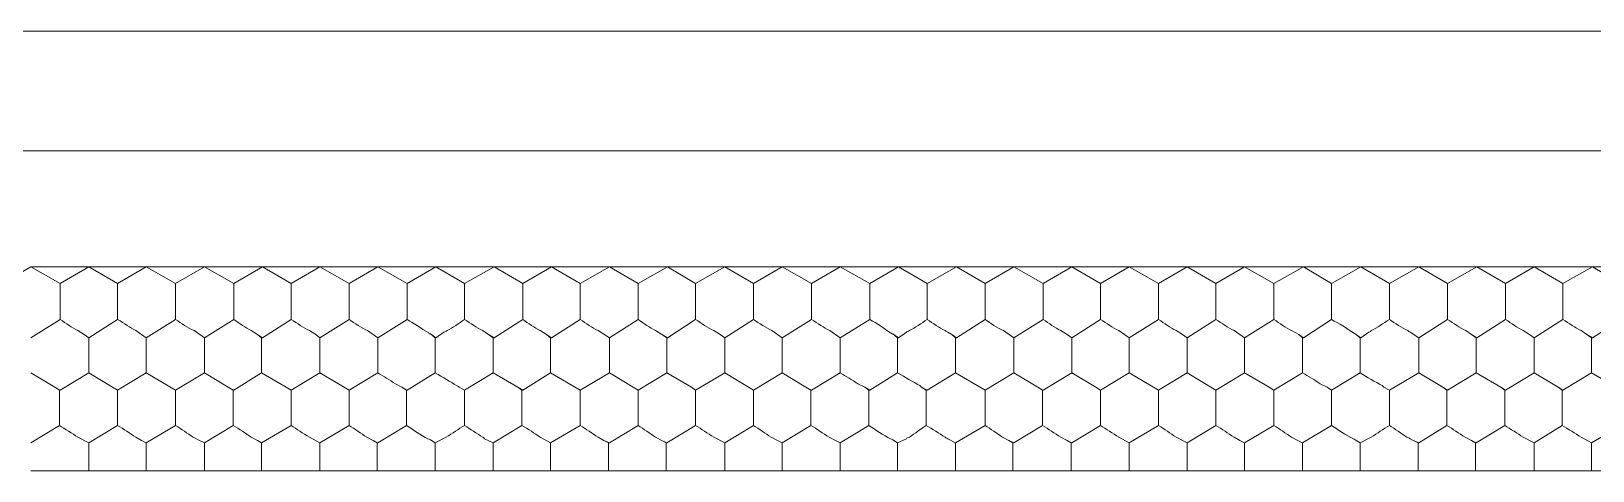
# Model space of a CAD drawing. Header units: metres. Extents: x -47.8 to 47.8, y 0 to 75.9.
# Drawn here: x -8.6 to 9.96, y 42.3 to 47.52 of the extents above; entities that cross this region are included whole.
import ezdxf

# ---------------------------------------------------------------- set-up
doc = ezdxf.new("R2010")
doc.units = ezdxf.units.M
doc.layers.add('ceco.net 240', color=7, linetype='Continuous')

msp = doc.modelspace()

# ---------------------------------------------------------------- linework, layer by layer
at = {"layer": 'ceco.net 240', "lineweight": 18}
for points in [[(26.491, 46.103), (-26.491, 46.103)], [(-8.26, 44.523), (-8.61, 44.722), (-8.95, 44.523)], [(10.634, 44.722), (9.953, 44.722), (9.262, 44.722), (8.581, 44.722), (7.891, 44.722), (7.2, 44.722), (6.519, 44.722), (5.818, 44.722), (5.138, 44.722), (4.446, 44.722), (3.765, 44.722), (3.075, 44.722), (2.394, 44.722), (1.703, 44.722), (1.012, 44.722), (0.322, 44.722), (-0.359, 44.722), (-1.041, 44.722), (-1.731, 44.722), (-2.422, 44.722), (-3.103, 44.722), (-3.794, 44.722), (-4.485, 44.722), (-5.175, 44.722), (-5.856, 44.722), (-6.547, 44.722), (-7.238, 44.722), (-7.919, 44.722), (-8.61, 44.722)], [(-7.578, 44.523), (-7.919, 44.722), (-8.26, 44.523)], [(-7.578, 44.523), (-7.238, 44.722), (-6.888, 44.523)], [(-6.197, 44.523), (-6.547, 44.722), (-6.888, 44.523)], [(-5.516, 44.523), (-5.856, 44.722), (-6.197, 44.523)], [(-4.825, 44.523), (-5.175, 44.722), (-5.516, 44.523)], [(-4.135, 44.523), (-4.485, 44.722), (-4.825, 44.523)], [(-3.453, 44.523), (-3.794, 44.722), (-4.135, 44.523)], [(-2.763, 44.523), (-3.103, 44.722), (-3.453, 44.523)], [(-2.081, 44.523), (-2.422, 44.722), (-2.763, 44.523)], [(-1.391, 44.523), (-1.731, 44.722), (-2.081, 44.523)], [(-0.709, 44.523), (-1.041, 44.722), (-1.391, 44.523)], [(-0.019, 44.523), (-0.359, 44.722), (-0.709, 44.523)], [(0.672, 44.523), (0.322, 44.722), (-0.019, 44.523)], [(1.362, 44.523), (1.012, 44.722), (0.672, 44.523)], [(1.362, 44.523), (1.703, 44.722), (2.044, 44.523)], [(2.734, 44.523), (2.394, 44.722), (2.044, 44.523)], [(3.425, 44.523), (3.075, 44.722), (2.734, 44.523)], [(4.106, 44.523), (3.765, 44.722), (3.425, 44.523)], [(4.797, 44.523), (4.446, 44.722), (4.106, 44.523)], [(5.478, 44.523), (5.138, 44.722), (4.797, 44.523)], [(6.168, 44.523), (5.818, 44.722), (5.478, 44.523)], [(6.85, 44.523), (6.519, 44.722), (6.168, 44.523)], [(7.541, 44.523), (7.2, 44.722), (6.85, 44.523)], [(8.231, 44.523), (7.891, 44.722), (7.541, 44.523)], [(8.922, 44.523), (8.581, 44.722), (8.231, 44.523)], [(9.603, 44.523), (9.262, 44.722), (8.922, 44.523)], [(10.294, 44.523), (9.953, 44.722), (9.603, 44.523)], [(-8.26, 44.523), (-8.26, 44.097)], [(-7.578, 44.097), (-7.578, 44.523)], [(-6.888, 44.523), (-6.888, 44.097)], [(-6.197, 44.097), (-6.197, 44.523)], [(-5.516, 44.097), (-5.516, 44.523)], [(-4.825, 44.097), (-4.825, 44.523)], [(-4.135, 44.097), (-4.135, 44.523)], [(-3.453, 44.523), (-3.453, 44.097)], [(-2.763, 44.097), (-2.763, 44.523)], [(-2.081, 44.523), (-2.081, 44.097)], [(-1.391, 44.097), (-1.391, 44.523)], [(-0.709, 44.523), (-0.709, 44.097)], [(-0.019, 44.097), (-0.019, 44.523)], [(0.672, 44.523), (0.672, 44.097)], [(1.362, 44.097), (1.362, 44.523)], [(2.044, 44.523), (2.044, 44.097)], [(2.734, 44.523), (2.734, 44.097)], [(3.425, 44.097), (3.425, 44.523)], [(4.106, 44.523), (4.106, 44.097)], [(4.797, 44.097), (4.797, 44.523)], [(5.478, 44.523), (5.478, 44.097)], [(6.168, 44.097), (6.168, 44.523)], [(6.85, 44.097), (6.85, 44.523)], [(7.541, 44.097), (7.541, 44.523)], [(8.231, 44.523), (8.231, 44.097)], [(8.922, 44.097), (8.922, 44.523)], [(9.603, 44.097), (9.603, 44.523)], [(-8.61, 43.88), (-8.26, 44.097)], [(-7.919, 43.88), (-7.578, 44.097)], [(-6.888, 44.097), (-7.238, 43.88)], [(-6.547, 43.88), (-6.197, 44.097)], [(-5.516, 44.097), (-5.856, 43.88)], [(-4.825, 44.097), (-5.175, 43.88)], [(-4.485, 43.88), (-4.135, 44.097)], [(-2.763, 44.097), (-3.103, 43.88)], [(-2.081, 44.097), (-2.422, 43.88)], [(-1.731, 43.88), (-1.391, 44.097)], [(-1.041, 43.88), (-0.709, 44.097)], [(-0.359, 43.88), (-0.019, 44.097)], [(0.672, 44.097), (0.322, 43.88)], [(1.012, 43.88), (1.362, 44.097)], [(2.734, 44.097), (2.394, 43.88)], [(3.075, 43.88), (3.425, 44.097)], [(4.106, 44.097), (3.765, 43.88)], [(4.446, 43.88), (4.797, 44.097)], [(5.138, 43.88), (5.478, 44.097)], [(5.818, 43.88), (6.168, 44.097)], [(6.519, 43.88), (6.85, 44.097)], [(8.231, 44.097), (7.891, 43.88)], [(8.581, 43.88), (8.922, 44.097)], [(9.262, 43.88), (9.603, 44.097)], [(9.953, 43.88), (10.294, 44.097)], [(-7.975, 43.918), (-7.919, 43.88)], [(-7.975, 43.918), (-7.919, 43.88)], [(-7.919, 43.88), (-7.919, 43.88)], [(-7.919, 43.88), (-7.919, 43.463)], [(-7.238, 43.88), (-7.238, 43.463)], [(-6.547, 43.463), (-6.547, 43.88)], [(-5.914, 43.918), (-5.866, 43.88)], [(-5.856, 43.88), (-5.914, 43.918)], [(-5.856, 43.88), (-5.866, 43.88)], [(-5.866, 43.88), (-5.866, 43.463)], [(-5.175, 43.88), (-5.223, 43.918)], [(-5.175, 43.88), (-5.223, 43.918)], [(-5.175, 43.88), (-5.175, 43.88)], [(-5.175, 43.463), (-5.175, 43.88)], [(-4.485, 43.463), (-4.485, 43.88)], [(-3.86, 43.927), (-3.794, 43.88)], [(-3.803, 43.88), (-3.86, 43.927)], [(-3.803, 43.88), (-3.803, 43.463)], [(-3.794, 43.88), (-3.803, 43.88)], [(-3.103, 43.88), (-3.169, 43.918)], [(-3.113, 43.88), (-3.169, 43.918)], [(-3.113, 43.88), (-3.103, 43.88)], [(-3.113, 43.463), (-3.113, 43.88)], [(-2.479, 43.918), (-2.432, 43.88)], [(-2.422, 43.88), (-2.479, 43.918)], [(-2.432, 43.463), (-2.432, 43.88)], [(-2.432, 43.88), (-2.422, 43.88)], [(-1.731, 43.463), (-1.731, 43.88)], [(-1.041, 43.88), (-1.107, 43.918)], [(-1.107, 43.918), (-1.05, 43.88)], [(-1.05, 43.88), (-1.041, 43.88)], [(-1.05, 43.463), (-1.05, 43.88)], [(-0.416, 43.918), (-0.359, 43.88)], [(-0.416, 43.918), (-0.359, 43.88)], [(-0.359, 43.88), (-0.359, 43.463)], [(-0.359, 43.88), (-0.359, 43.88)], [(0.322, 43.463), (0.322, 43.88)], [(1.012, 43.88), (1.012, 43.463)], [(1.703, 43.88), (1.637, 43.927)], [(1.637, 43.927), (1.694, 43.88)], [(1.703, 43.88), (1.694, 43.88)], [(1.694, 43.88), (1.694, 43.463)], [(2.394, 43.88), (2.337, 43.918)], [(2.337, 43.918), (2.384, 43.88)], [(2.384, 43.88), (2.394, 43.88)], [(2.384, 43.463), (2.384, 43.88)], [(3.075, 43.463), (3.075, 43.88)], [(3.765, 43.88), (3.709, 43.918)], [(3.709, 43.918), (3.765, 43.88)], [(3.765, 43.88), (3.765, 43.88)], [(3.765, 43.88), (3.765, 43.463)], [(4.446, 43.88), (4.39, 43.918)], [(4.39, 43.918), (4.446, 43.88)], [(4.446, 43.88), (4.446, 43.88)], [(4.446, 43.88), (4.446, 43.463)], [(5.081, 43.918), (5.138, 43.88)], [(5.138, 43.88), (5.081, 43.918)], [(5.138, 43.88), (5.138, 43.88)], [(5.138, 43.463), (5.138, 43.88)], [(5.818, 43.463), (5.818, 43.88)], [(6.462, 43.918), (6.509, 43.88)], [(6.519, 43.88), (6.462, 43.918)], [(6.509, 43.463), (6.509, 43.88)], [(6.509, 43.88), (6.519, 43.88)], [(7.2, 43.88), (7.133, 43.927)], [(7.191, 43.88), (7.133, 43.927)], [(7.191, 43.88), (7.191, 43.463)], [(7.2, 43.88), (7.191, 43.88)], [(7.891, 43.463), (7.891, 43.88)], [(8.515, 43.918), (8.581, 43.88)], [(8.515, 43.918), (8.572, 43.88)], [(8.572, 43.88), (8.581, 43.88)], [(8.572, 43.88), (8.572, 43.463)], [(9.262, 43.88), (9.206, 43.918)], [(9.206, 43.918), (9.262, 43.88)], [(9.262, 43.463), (9.262, 43.88)], [(9.262, 43.88), (9.262, 43.88)], [(9.953, 43.88), (9.887, 43.918)], [(9.887, 43.918), (9.943, 43.88)], [(9.943, 43.463), (9.943, 43.88)], [(9.943, 43.88), (9.953, 43.88)], [(-8.326, 43.294), (-8.61, 43.463)], [(-7.919, 43.463), (-8.26, 43.256)], [(-7.919, 43.463), (-7.578, 43.256)], [(-7.578, 43.256), (-7.238, 43.463)], [(-7.238, 43.463), (-6.888, 43.256)], [(-6.888, 43.256), (-6.547, 43.463)], [(-6.263, 43.294), (-6.547, 43.463)], [(-5.866, 43.463), (-6.197, 43.256)], [(-5.866, 43.463), (-5.573, 43.294)], [(-5.516, 43.256), (-5.175, 43.463)], [(-4.825, 43.256), (-5.175, 43.463)], [(-4.485, 43.463), (-4.825, 43.256)], [(-3.803, 43.463), (-4.135, 43.256)], [(-3.453, 43.256), (-3.113, 43.463)], [(-2.819, 43.294), (-3.113, 43.463)], [(-2.432, 43.463), (-2.763, 43.256)], [(-2.081, 43.256), (-2.432, 43.463)], [(-1.731, 43.463), (-2.081, 43.256)], [(-1.448, 43.294), (-1.731, 43.463)], [(-1.05, 43.463), (-1.391, 43.256)], [(-0.757, 43.294), (-1.05, 43.463)], [(-0.359, 43.463), (-0.709, 43.256)], [(-0.359, 43.463), (-0.019, 43.256)], [(0.322, 43.463), (-0.019, 43.256)], [(0.605, 43.294), (0.322, 43.463)], [(1.012, 43.463), (0.672, 43.256)], [(1.694, 43.463), (1.362, 43.256)], [(2.044, 43.256), (2.384, 43.463)], [(2.734, 43.256), (2.384, 43.463)], [(3.075, 43.463), (2.734, 43.256)], [(3.359, 43.294), (3.075, 43.463)], [(3.765, 43.463), (3.425, 43.256)], [(3.765, 43.463), (4.05, 43.294)], [(4.446, 43.463), (4.106, 43.256)], [(4.446, 43.463), (4.797, 43.256)], [(5.138, 43.463), (4.797, 43.256)], [(5.478, 43.256), (5.138, 43.463)], [(5.478, 43.256), (5.818, 43.463)], [(6.112, 43.294), (5.818, 43.463)], [(6.509, 43.463), (6.168, 43.256)], [(7.191, 43.463), (6.85, 43.256)], [(7.541, 43.256), (7.891, 43.463)], [(8.174, 43.294), (7.891, 43.463)], [(8.572, 43.463), (8.231, 43.256)], [(8.572, 43.463), (8.865, 43.294)], [(9.262, 43.463), (8.922, 43.256)], [(9.546, 43.294), (9.262, 43.463)], [(9.943, 43.463), (9.603, 43.256)], [(10.294, 43.256), (9.943, 43.463)], [(-8.326, 43.294), (-8.269, 43.256)], [(-8.26, 43.256), (-8.326, 43.294)], [(-8.26, 43.256), (-8.269, 43.256)], [(-8.269, 43.256), (-8.269, 42.839)], [(-7.578, 43.256), (-7.578, 42.839)], [(-6.888, 43.256), (-6.888, 42.839)], [(-6.263, 43.294), (-6.206, 43.256)], [(-6.197, 43.256), (-6.263, 43.294)], [(-6.197, 43.256), (-6.206, 43.256)], [(-6.206, 43.256), (-6.206, 42.839)], [(-5.573, 43.294), (-5.516, 43.256)], [(-5.573, 43.294), (-5.516, 43.256)], [(-5.516, 42.839), (-5.516, 43.256)], [(-5.516, 43.256), (-5.516, 43.256)], [(-4.825, 43.256), (-4.825, 42.839)], [(-4.135, 43.256), (-4.201, 43.294)], [(-4.201, 43.294), (-4.144, 43.256)], [(-4.144, 43.256), (-4.135, 43.256)], [(-4.144, 42.839), (-4.144, 43.256)], [(-3.519, 43.294), (-3.453, 43.256)], [(-3.519, 43.294), (-3.453, 43.256)], [(-3.453, 43.256), (-3.453, 43.256)], [(-3.453, 43.256), (-3.453, 42.839)], [(-2.763, 43.256), (-2.819, 43.294)], [(-2.819, 43.294), (-2.772, 43.256)], [(-2.772, 43.256), (-2.772, 42.839)], [(-2.772, 43.256), (-2.763, 43.256)], [(-2.081, 42.839), (-2.081, 43.256)], [(-1.391, 43.256), (-1.448, 43.294)], [(-1.391, 43.256), (-1.448, 43.294)], [(-1.391, 43.256), (-1.391, 43.256)], [(-1.391, 42.839), (-1.391, 43.256)], [(-0.757, 43.294), (-0.709, 43.256)], [(-0.709, 43.256), (-0.757, 43.294)], [(-0.709, 43.256), (-0.709, 43.256)], [(-0.709, 43.256), (-0.709, 42.839)], [(-0.019, 43.256), (-0.019, 42.839)], [(0.672, 43.256), (0.605, 43.294)], [(0.662, 43.256), (0.605, 43.294)], [(0.672, 43.256), (0.662, 43.256)], [(0.662, 42.839), (0.662, 43.256)], [(1.305, 43.294), (1.353, 43.256)], [(1.362, 43.256), (1.305, 43.294)], [(1.353, 43.256), (1.353, 42.839)], [(1.362, 43.256), (1.353, 43.256)], [(1.977, 43.294), (2.034, 43.256)], [(1.977, 43.294), (2.044, 43.256)], [(2.034, 43.256), (2.044, 43.256)], [(2.034, 42.839), (2.034, 43.256)], [(2.734, 43.256), (2.734, 42.839)], [(3.415, 43.256), (3.359, 43.294)], [(3.425, 43.256), (3.359, 43.294)], [(3.415, 43.256), (3.425, 43.256)], [(3.415, 42.839), (3.415, 43.256)], [(4.05, 43.294), (4.106, 43.256)], [(4.05, 43.294), (4.106, 43.256)], [(4.106, 43.256), (4.106, 43.256)], [(4.106, 43.256), (4.106, 42.839)], [(4.797, 43.256), (4.797, 42.839)], [(5.478, 42.839), (5.478, 43.256)], [(6.168, 43.256), (6.112, 43.294)], [(6.168, 43.256), (6.112, 43.294)], [(6.168, 43.256), (6.168, 43.256)], [(6.168, 43.256), (6.168, 42.839)], [(6.85, 43.256), (6.802, 43.294)], [(6.802, 43.294), (6.85, 43.256)], [(6.85, 43.256), (6.85, 43.256)], [(6.85, 42.839), (6.85, 43.256)], [(7.541, 43.256), (7.541, 42.839)], [(8.222, 43.256), (8.174, 43.294)], [(8.231, 43.256), (8.174, 43.294)], [(8.222, 43.256), (8.231, 43.256)], [(8.222, 42.839), (8.222, 43.256)], [(8.922, 43.256), (8.865, 43.294)], [(8.865, 43.294), (8.912, 43.256)], [(8.922, 43.256), (8.912, 43.256)], [(8.912, 43.256), (8.912, 42.839)], [(9.593, 43.256), (9.546, 43.294)], [(9.603, 43.256), (9.546, 43.294)], [(9.593, 43.256), (9.593, 42.839)], [(9.603, 43.256), (9.593, 43.256)], [(-8.269, 42.839), (-8.61, 42.631)], [(-7.578, 42.839), (-7.919, 42.631)], [(-6.888, 42.839), (-7.238, 42.631)], [(-6.547, 42.631), (-6.206, 42.839)], [(-5.516, 42.839), (-5.866, 42.631)], [(-4.825, 42.839), (-5.175, 42.631)], [(-4.144, 42.839), (-4.485, 42.631)], [(-2.772, 42.839), (-3.113, 42.631)], [(-2.432, 42.631), (-2.081, 42.839)], [(-1.391, 42.839), (-1.731, 42.631)], [(-0.709, 42.839), (-1.05, 42.631)], [(-0.019, 42.839), (-0.359, 42.631)], [(0.662, 42.839), (0.322, 42.631)], [(1.353, 42.839), (1.012, 42.631)], [(2.734, 42.839), (2.384, 42.631)], [(3.415, 42.839), (3.075, 42.631)], [(4.106, 42.839), (3.765, 42.631)], [(4.797, 42.839), (4.446, 42.631)], [(5.478, 42.839), (5.138, 42.631)], [(6.168, 42.839), (5.818, 42.631)], [(6.85, 42.839), (6.509, 42.631)], [(8.222, 42.839), (7.891, 42.631)], [(8.912, 42.839), (8.572, 42.631)], [(9.262, 42.631), (9.593, 42.839)], [(9.943, 42.631), (10.294, 42.839)], [(-7.919, 42.3), (-7.919, 42.631)], [(-7.238, 42.631), (-7.295, 42.659)], [(-7.238, 42.631), (-7.295, 42.659)], [(-7.238, 42.631), (-7.238, 42.631)], [(-7.238, 42.3), (-7.238, 42.631)], [(-6.547, 42.631), (-6.604, 42.659)], [(-6.604, 42.659), (-6.547, 42.631)], [(-6.547, 42.631), (-6.547, 42.631)], [(-6.547, 42.3), (-6.547, 42.631)], [(-5.914, 42.659), (-5.866, 42.631)], [(-5.914, 42.659), (-5.866, 42.631)], [(-5.866, 42.631), (-5.866, 42.631)], [(-5.866, 42.631), (-5.866, 42.3)], [(-5.175, 42.3), (-5.175, 42.631)], [(-4.542, 42.659), (-4.485, 42.631)], [(-4.494, 42.631), (-4.542, 42.659)], [(-4.485, 42.631), (-4.494, 42.631)], [(-4.494, 42.631), (-4.494, 42.3)], [(-3.86, 42.669), (-3.803, 42.631)], [(-3.803, 42.631), (-3.86, 42.669)], [(-3.803, 42.631), (-3.803, 42.631)], [(-3.803, 42.631), (-3.803, 42.3)], [(-3.113, 42.3), (-3.113, 42.631)], [(-2.432, 42.631), (-2.432, 42.3)], [(-1.731, 42.631), (-1.797, 42.659)], [(-1.797, 42.659), (-1.741, 42.631)], [(-1.741, 42.631), (-1.731, 42.631)], [(-1.741, 42.3), (-1.741, 42.631)], [(-1.059, 42.631), (-1.107, 42.659)], [(-1.05, 42.631), (-1.107, 42.659)], [(-1.059, 42.631), (-1.059, 42.3)], [(-1.05, 42.631), (-1.059, 42.631)], [(-0.359, 42.3), (-0.359, 42.631)], [(0.322, 42.631), (0.265, 42.659)], [(0.265, 42.659), (0.322, 42.631)], [(0.322, 42.631), (0.322, 42.631)], [(0.322, 42.631), (0.322, 42.3)], [(1.012, 42.631), (0.955, 42.659)], [(0.955, 42.659), (1.012, 42.631)], [(1.012, 42.631), (1.012, 42.631)], [(1.012, 42.631), (1.012, 42.3)], [(1.694, 42.631), (1.637, 42.669)], [(1.694, 42.631), (1.637, 42.669)], [(1.694, 42.3), (1.694, 42.631)], [(1.694, 42.631), (1.694, 42.631)], [(2.384, 42.631), (2.384, 42.3)], [(3.065, 42.631), (3.018, 42.659)], [(3.018, 42.659), (3.075, 42.631)], [(3.075, 42.631), (3.065, 42.631)], [(3.065, 42.631), (3.065, 42.3)], [(3.756, 42.631), (3.709, 42.659)], [(3.765, 42.631), (3.709, 42.659)], [(3.756, 42.3), (3.756, 42.631)], [(3.765, 42.631), (3.756, 42.631)], [(4.446, 42.3), (4.446, 42.631)], [(5.138, 42.3), (5.138, 42.631)], [(5.818, 42.631), (5.762, 42.659)], [(5.818, 42.631), (5.762, 42.659)], [(5.818, 42.3), (5.818, 42.631)], [(5.818, 42.631), (5.818, 42.631)], [(6.509, 42.631), (6.452, 42.659)], [(6.509, 42.631), (6.452, 42.659)], [(6.509, 42.3), (6.509, 42.631)], [(6.509, 42.631), (6.509, 42.631)], [(7.191, 42.631), (7.191, 42.3)], [(7.881, 42.631), (7.824, 42.659)], [(7.824, 42.659), (7.891, 42.631)], [(7.881, 42.3), (7.881, 42.631)], [(7.891, 42.631), (7.881, 42.631)], [(8.562, 42.631), (8.515, 42.659)], [(8.572, 42.631), (8.515, 42.659)], [(8.562, 42.3), (8.562, 42.631)], [(8.572, 42.631), (8.562, 42.631)], [(9.262, 42.3), (9.262, 42.631)], [(9.943, 42.3), (9.943, 42.631)], [(-8.61, 42.3), (-7.919, 42.3), (-7.238, 42.3), (-6.547, 42.3), (-5.866, 42.3), (-5.175, 42.3), (-4.494, 42.3), (-3.803, 42.3), (-3.113, 42.3), (-2.432, 42.3), (-1.741, 42.3), (-1.059, 42.3), (-0.359, 42.3), (0.322, 42.3), (1.012, 42.3), (1.694, 42.3), (2.384, 42.3), (3.065, 42.3), (3.756, 42.3), (4.446, 42.3), (5.138, 42.3), (5.818, 42.3), (6.509, 42.3), (7.191, 42.3), (7.881, 42.3), (8.562, 42.3), (9.262, 42.3), (9.943, 42.3), (10.634, 42.3)]]:
    msp.add_lwpolyline(points, dxfattribs=at)
for points, knots in [([(-26.16, 47.144), (-25.923, 47.4), (-25.564, 47.523), (-25.072, 47.523), (-25.072, 47.523), (25.072, 47.523), (25.072, 47.523), (25.564, 47.523), (25.923, 47.4), (26.16, 47.144)], [0, 0, 0, 0, 1, 1, 1, 2, 2, 2, 3, 3, 3, 3]), ([(-8.26, 44.097), (-8.194, 44.05), (-8.118, 44.003), (-8.051, 43.965), (-8.051, 43.965), (-7.975, 43.918), (-7.975, 43.918)], [0, 0, 0, 0, 1, 1, 1, 2, 2, 2, 2]), ([(-7.238, 43.88), (-7.238, 43.88), (-7.361, 43.965), (-7.361, 43.965), (-7.427, 44.003), (-7.502, 44.05), (-7.578, 44.097)], [0, 0, 0, 0, 1, 1, 1, 2, 2, 2, 2]), ([(-6.547, 43.88), (-6.547, 43.88), (-6.67, 43.965), (-6.67, 43.965), (-6.746, 44.003), (-6.822, 44.05), (-6.888, 44.097)], [0, 0, 0, 0, 1, 1, 1, 2, 2, 2, 2]), ([(-5.914, 43.918), (-5.914, 43.918), (-5.989, 43.965), (-5.989, 43.965), (-6.055, 44.003), (-6.131, 44.05), (-6.197, 44.097)], [0, 0, 0, 0, 1, 1, 1, 2, 2, 2, 2]), ([(-5.223, 43.918), (-5.223, 43.918), (-5.298, 43.965), (-5.298, 43.965), (-5.374, 44.003), (-5.44, 44.05), (-5.516, 44.097)], [0, 0, 0, 0, 1, 1, 1, 2, 2, 2, 2]), ([(-4.485, 43.88), (-4.485, 43.88), (-4.607, 43.965), (-4.607, 43.965), (-4.683, 44.003), (-4.759, 44.05), (-4.825, 44.097)], [0, 0, 0, 0, 1, 1, 1, 2, 2, 2, 2]), ([(-3.86, 43.927), (-3.87, 43.927), (-3.879, 43.927), (-3.879, 43.937), (-3.974, 43.994), (-4.059, 44.05), (-4.135, 44.097)], [0, 0, 0, 0, 1, 1, 1, 2, 2, 2, 2]), ([(-3.453, 44.097), (-3.519, 44.05), (-3.595, 44.003), (-3.662, 43.965), (-3.68, 43.956), (-3.69, 43.956), (-3.699, 43.946), (-3.699, 43.946), (-3.794, 43.88), (-3.794, 43.88)], [0, 0, 0, 0, 1, 1, 1, 2, 2, 2, 3, 3, 3, 3]), ([(-3.169, 43.918), (-3.169, 43.918), (-3.207, 43.946), (-3.207, 43.946), (-3.217, 43.956), (-3.226, 43.956), (-3.236, 43.965), (-3.312, 44.003), (-3.378, 44.05), (-3.453, 44.097)], [0, 0, 0, 0, 1, 1, 1, 2, 2, 2, 3, 3, 3, 3]), ([(-2.479, 43.918), (-2.479, 43.918), (-2.554, 43.965), (-2.554, 43.965), (-2.621, 44.003), (-2.697, 44.05), (-2.763, 44.097)], [0, 0, 0, 0, 1, 1, 1, 2, 2, 2, 2]), ([(-2.081, 44.097), (-2.006, 44.05), (-1.94, 44.003), (-1.864, 43.965), (-1.864, 43.965), (-1.731, 43.88), (-1.731, 43.88)], [0, 0, 0, 0, 1, 1, 1, 2, 2, 2, 2]), ([(-1.391, 44.097), (-1.325, 44.05), (-1.249, 44.003), (-1.183, 43.965), (-1.183, 43.965), (-1.107, 43.918), (-1.107, 43.918)], [0, 0, 0, 0, 1, 1, 1, 2, 2, 2, 2]), ([(-0.709, 44.097), (-0.634, 44.05), (-0.568, 44.003), (-0.492, 43.965), (-0.492, 43.965), (-0.416, 43.918), (-0.416, 43.918)], [0, 0, 0, 0, 1, 1, 1, 2, 2, 2, 2]), ([(0.322, 43.88), (0.322, 43.88), (0.199, 43.965), (0.199, 43.965), (0.133, 44.003), (0.047, 44.05), (-0.019, 44.097)], [0, 0, 0, 0, 1, 1, 1, 2, 2, 2, 2]), ([(0.672, 44.097), (0.747, 44.05), (0.814, 44.003), (0.889, 43.965), (0.889, 43.965), (1.012, 43.88), (1.012, 43.88)], [0, 0, 0, 0, 1, 1, 1, 2, 2, 2, 2]), ([(1.637, 43.927), (1.637, 43.927), (1.627, 43.927), (1.608, 43.937), (1.533, 43.994), (1.448, 44.05), (1.362, 44.097)], [0, 0, 0, 0, 1, 1, 1, 2, 2, 2, 2]), ([(2.044, 44.097), (1.977, 44.05), (1.901, 44.003), (1.835, 43.965), (1.817, 43.956), (1.807, 43.956), (1.798, 43.946), (1.798, 43.946), (1.703, 43.88), (1.703, 43.88)], [0, 0, 0, 0, 1, 1, 1, 2, 2, 2, 3, 3, 3, 3]), ([(2.337, 43.918), (2.337, 43.918), (2.29, 43.946), (2.29, 43.946), (2.28, 43.956), (2.271, 43.956), (2.261, 43.965), (2.185, 44.003), (2.119, 44.05), (2.044, 44.097)], [0, 0, 0, 0, 1, 1, 1, 2, 2, 2, 3, 3, 3, 3]), ([(3.075, 43.88), (3.075, 43.88), (2.952, 43.965), (2.952, 43.965), (2.876, 44.003), (2.8, 44.05), (2.734, 44.097)], [0, 0, 0, 0, 1, 1, 1, 2, 2, 2, 2]), ([(3.425, 44.097), (3.491, 44.05), (3.567, 44.003), (3.633, 43.965), (3.633, 43.965), (3.709, 43.918), (3.709, 43.918)], [0, 0, 0, 0, 1, 1, 1, 2, 2, 2, 2]), ([(4.106, 44.097), (4.182, 44.05), (4.248, 44.003), (4.324, 43.965), (4.324, 43.965), (4.39, 43.918), (4.39, 43.918)], [0, 0, 0, 0, 1, 1, 1, 2, 2, 2, 2]), ([(5.081, 43.918), (5.081, 43.918), (5.005, 43.965), (5.005, 43.965), (4.938, 44.003), (4.863, 44.05), (4.797, 44.097)], [0, 0, 0, 0, 1, 1, 1, 2, 2, 2, 2]), ([(5.478, 44.097), (5.554, 44.05), (5.62, 44.003), (5.695, 43.965), (5.695, 43.965), (5.818, 43.88), (5.818, 43.88)], [0, 0, 0, 0, 1, 1, 1, 2, 2, 2, 2]), ([(6.462, 43.918), (6.462, 43.918), (6.376, 43.965), (6.376, 43.965), (6.31, 44.003), (6.235, 44.05), (6.168, 44.097)], [0, 0, 0, 0, 1, 1, 1, 2, 2, 2, 2]), ([(7.133, 43.927), (7.133, 43.927), (7.124, 43.927), (7.115, 43.937), (7.03, 43.994), (6.945, 44.05), (6.85, 44.097)], [0, 0, 0, 0, 1, 1, 1, 2, 2, 2, 2]), ([(7.541, 44.097), (7.465, 44.05), (7.398, 44.003), (7.322, 43.965), (7.322, 43.956), (7.313, 43.956), (7.295, 43.946), (7.295, 43.946), (7.2, 43.88), (7.2, 43.88)], [0, 0, 0, 0, 1, 1, 1, 2, 2, 2, 3, 3, 3, 3]), ([(7.891, 43.88), (7.891, 43.88), (7.787, 43.946), (7.787, 43.946), (7.777, 43.956), (7.768, 43.956), (7.758, 43.965), (7.692, 44.003), (7.607, 44.05), (7.541, 44.097)], [0, 0, 0, 0, 1, 1, 1, 2, 2, 2, 3, 3, 3, 3]), ([(8.231, 44.097), (8.307, 44.05), (8.373, 44.003), (8.449, 43.965), (8.449, 43.965), (8.515, 43.918), (8.515, 43.918)], [0, 0, 0, 0, 1, 1, 1, 2, 2, 2, 2]), ([(8.922, 44.097), (8.988, 44.05), (9.064, 44.003), (9.13, 43.965), (9.13, 43.965), (9.206, 43.918), (9.206, 43.918)], [0, 0, 0, 0, 1, 1, 1, 2, 2, 2, 2]), ([(9.603, 44.097), (9.679, 44.05), (9.745, 44.003), (9.821, 43.965), (9.821, 43.965), (9.887, 43.918), (9.887, 43.918)], [0, 0, 0, 0, 1, 1, 1, 2, 2, 2, 2]), ([(-4.201, 43.294), (-4.201, 43.294), (-4.276, 43.331), (-4.276, 43.331), (-4.343, 43.378), (-4.418, 43.426), (-4.485, 43.463)], [0, 0, 0, 0, 1, 1, 1, 2, 2, 2, 2]), ([(-3.803, 43.463), (-3.709, 43.407), (-3.624, 43.36), (-3.548, 43.312), (-3.529, 43.303), (-3.519, 43.294), (-3.519, 43.294)], [0, 0, 0, 0, 1, 1, 1, 2, 2, 2, 2]), ([(1.305, 43.294), (1.305, 43.294), (1.221, 43.331), (1.221, 43.331), (1.154, 43.378), (1.079, 43.426), (1.012, 43.463)], [0, 0, 0, 0, 1, 1, 1, 2, 2, 2, 2]), ([(1.694, 43.463), (1.788, 43.407), (1.873, 43.36), (1.958, 43.312), (1.968, 43.303), (1.977, 43.294), (1.977, 43.294)], [0, 0, 0, 0, 1, 1, 1, 2, 2, 2, 2]), ([(6.802, 43.294), (6.802, 43.294), (6.717, 43.331), (6.717, 43.331), (6.651, 43.378), (6.576, 43.426), (6.509, 43.463)], [0, 0, 0, 0, 1, 1, 1, 2, 2, 2, 2]), ([(7.191, 43.463), (7.276, 43.407), (7.37, 43.36), (7.455, 43.312), (7.465, 43.303), (7.465, 43.294), (7.474, 43.294), (7.474, 43.294), (7.541, 43.256), (7.541, 43.256)], [0, 0, 0, 0, 1, 1, 1, 2, 2, 2, 3, 3, 3, 3]), ([(-7.919, 42.631), (-7.919, 42.631), (-8.051, 42.697), (-8.051, 42.697), (-8.118, 42.745), (-8.203, 42.792), (-8.269, 42.839)], [0, 0, 0, 0, 1, 1, 1, 2, 2, 2, 2]), ([(-7.295, 42.659), (-7.295, 42.659), (-7.361, 42.697), (-7.361, 42.697), (-7.436, 42.745), (-7.502, 42.792), (-7.578, 42.839)], [0, 0, 0, 0, 1, 1, 1, 2, 2, 2, 2]), ([(-6.604, 42.659), (-6.604, 42.659), (-6.68, 42.697), (-6.68, 42.697), (-6.746, 42.745), (-6.822, 42.792), (-6.888, 42.839)], [0, 0, 0, 0, 1, 1, 1, 2, 2, 2, 2]), ([(-6.206, 42.839), (-6.131, 42.792), (-6.055, 42.745), (-5.989, 42.697), (-5.989, 42.697), (-5.914, 42.659), (-5.914, 42.659)], [0, 0, 0, 0, 1, 1, 1, 2, 2, 2, 2]), ([(-5.175, 42.631), (-5.175, 42.631), (-5.298, 42.697), (-5.298, 42.697), (-5.374, 42.745), (-5.45, 42.792), (-5.516, 42.839)], [0, 0, 0, 0, 1, 1, 1, 2, 2, 2, 2]), ([(-4.825, 42.839), (-4.759, 42.792), (-4.683, 42.745), (-4.617, 42.697), (-4.617, 42.697), (-4.542, 42.659), (-4.542, 42.659)], [0, 0, 0, 0, 1, 1, 1, 2, 2, 2, 2]), ([(-3.86, 42.669), (-3.87, 42.669), (-3.879, 42.678), (-3.889, 42.678), (-3.974, 42.725), (-4.059, 42.783), (-4.144, 42.839)], [0, 0, 0, 0, 1, 1, 1, 2, 2, 2, 2]), ([(-3.453, 42.839), (-3.529, 42.792), (-3.595, 42.745), (-3.671, 42.697), (-3.671, 42.697), (-3.803, 42.631), (-3.803, 42.631)], [0, 0, 0, 0, 1, 1, 1, 2, 2, 2, 2]), ([(-3.113, 42.631), (-3.113, 42.631), (-3.217, 42.678), (-3.217, 42.678), (-3.217, 42.688), (-3.236, 42.697), (-3.236, 42.697), (-3.312, 42.745), (-3.387, 42.792), (-3.453, 42.839)], [0, 0, 0, 0, 1, 1, 1, 2, 2, 2, 3, 3, 3, 3]), ([(-2.772, 42.839), (-2.697, 42.792), (-2.621, 42.745), (-2.554, 42.697), (-2.554, 42.697), (-2.432, 42.631), (-2.432, 42.631)], [0, 0, 0, 0, 1, 1, 1, 2, 2, 2, 2]), ([(-1.797, 42.659), (-1.797, 42.659), (-1.864, 42.697), (-1.864, 42.697), (-1.94, 42.745), (-2.006, 42.792), (-2.081, 42.839)], [0, 0, 0, 0, 1, 1, 1, 2, 2, 2, 2]), ([(-1.107, 42.659), (-1.107, 42.659), (-1.183, 42.697), (-1.183, 42.697), (-1.249, 42.745), (-1.325, 42.792), (-1.391, 42.839)], [0, 0, 0, 0, 1, 1, 1, 2, 2, 2, 2]), ([(-0.359, 42.631), (-0.359, 42.631), (-0.492, 42.697), (-0.492, 42.697), (-0.568, 42.745), (-0.634, 42.792), (-0.709, 42.839)], [0, 0, 0, 0, 1, 1, 1, 2, 2, 2, 2]), ([(-0.019, 42.839), (0.047, 42.792), (0.123, 42.745), (0.189, 42.697), (0.189, 42.697), (0.265, 42.659), (0.265, 42.659)], [0, 0, 0, 0, 1, 1, 1, 2, 2, 2, 2]), ([(0.955, 42.659), (0.955, 42.659), (0.879, 42.697), (0.879, 42.697), (0.804, 42.745), (0.738, 42.792), (0.662, 42.839)], [0, 0, 0, 0, 1, 1, 1, 2, 2, 2, 2]), ([(1.637, 42.669), (1.627, 42.669), (1.618, 42.678), (1.608, 42.678), (1.523, 42.725), (1.438, 42.783), (1.353, 42.839)], [0, 0, 0, 0, 1, 1, 1, 2, 2, 2, 2]), ([(2.034, 42.839), (1.968, 42.792), (1.901, 42.745), (1.835, 42.697), (1.817, 42.697), (1.807, 42.688), (1.798, 42.678), (1.798, 42.678), (1.694, 42.631), (1.694, 42.631)], [0, 0, 0, 0, 1, 1, 1, 2, 2, 2, 3, 3, 3, 3]), ([(2.384, 42.631), (2.384, 42.631), (2.29, 42.678), (2.29, 42.678), (2.271, 42.688), (2.261, 42.697), (2.261, 42.697), (2.185, 42.745), (2.11, 42.792), (2.034, 42.839)], [0, 0, 0, 0, 1, 1, 1, 2, 2, 2, 3, 3, 3, 3]), ([(2.734, 42.839), (2.8, 42.792), (2.876, 42.745), (2.942, 42.697), (2.942, 42.697), (3.018, 42.659), (3.018, 42.659)], [0, 0, 0, 0, 1, 1, 1, 2, 2, 2, 2]), ([(3.709, 42.659), (3.709, 42.659), (3.633, 42.697), (3.633, 42.697), (3.557, 42.745), (3.491, 42.792), (3.415, 42.839)], [0, 0, 0, 0, 1, 1, 1, 2, 2, 2, 2]), ([(4.446, 42.631), (4.446, 42.631), (4.324, 42.697), (4.324, 42.697), (4.248, 42.745), (4.172, 42.792), (4.106, 42.839)], [0, 0, 0, 0, 1, 1, 1, 2, 2, 2, 2]), ([(5.138, 42.631), (5.138, 42.631), (5.005, 42.697), (5.005, 42.697), (4.938, 42.745), (4.863, 42.792), (4.797, 42.839)], [0, 0, 0, 0, 1, 1, 1, 2, 2, 2, 2]), ([(5.762, 42.659), (5.762, 42.659), (5.695, 42.697), (5.695, 42.697), (5.62, 42.745), (5.554, 42.792), (5.478, 42.839)], [0, 0, 0, 0, 1, 1, 1, 2, 2, 2, 2]), ([(6.452, 42.659), (6.452, 42.659), (6.376, 42.697), (6.376, 42.697), (6.31, 42.745), (6.235, 42.792), (6.168, 42.839)], [0, 0, 0, 0, 1, 1, 1, 2, 2, 2, 2]), ([(7.191, 42.631), (7.191, 42.631), (7.133, 42.669), (7.133, 42.669), (7.124, 42.669), (7.115, 42.678), (7.115, 42.678), (7.02, 42.725), (6.935, 42.783), (6.85, 42.839)], [0, 0, 0, 0, 1, 1, 1, 2, 2, 2, 3, 3, 3, 3]), ([(7.541, 42.839), (7.465, 42.792), (7.398, 42.745), (7.322, 42.697), (7.322, 42.697), (7.191, 42.631), (7.191, 42.631)], [0, 0, 0, 0, 1, 1, 1, 2, 2, 2, 2]), ([(7.824, 42.659), (7.824, 42.659), (7.787, 42.678), (7.787, 42.678), (7.777, 42.688), (7.758, 42.697), (7.748, 42.697), (7.682, 42.745), (7.607, 42.792), (7.541, 42.839)], [0, 0, 0, 0, 1, 1, 1, 2, 2, 2, 3, 3, 3, 3]), ([(8.515, 42.659), (8.515, 42.659), (8.439, 42.697), (8.439, 42.697), (8.364, 42.745), (8.297, 42.792), (8.222, 42.839)], [0, 0, 0, 0, 1, 1, 1, 2, 2, 2, 2]), ([(9.262, 42.631), (9.262, 42.631), (9.13, 42.697), (9.13, 42.697), (9.064, 42.745), (8.979, 42.792), (8.912, 42.839)], [0, 0, 0, 0, 1, 1, 1, 2, 2, 2, 2]), ([(9.593, 42.839), (9.669, 42.792), (9.745, 42.745), (9.821, 42.697), (9.821, 42.697), (9.943, 42.631), (9.943, 42.631)], [0, 0, 0, 0, 1, 1, 1, 2, 2, 2, 2])]:
    msp.add_open_spline(points, degree=3, knots=knots, dxfattribs=at)

doc.saveas('drawing.dxf')
